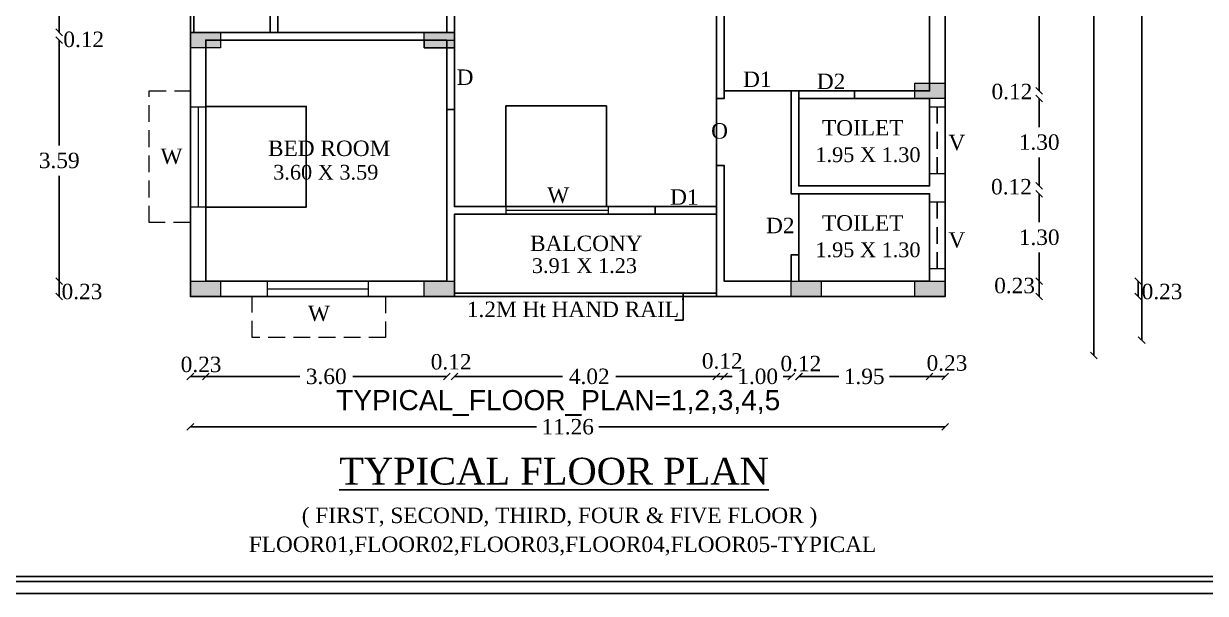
# Model space of a CAD drawing. Header units: metres. Extents: x -132 to 144, y -80 to -15.
# Drawn here: x -63.25 to -45.62, y -80.2 to -71.71 of the extents above; entities that cross this region are included whole.
import ezdxf

# ---------------------------------------------------------------- set-up
doc = ezdxf.new("R2010")
doc.units = ezdxf.units.M
doc.header["$MEASUREMENT"] = 0
doc.header["$PDMODE"] = 3
doc.linetypes.add('HIDDEN', pattern=[0.375, 0.25, -0.125])
doc.layers.get('0').update_dxf_attribs({"lineweight": 5})
doc.layers.get('DEFPOINTS').update_dxf_attribs({"lineweight": 5})
for name, color, linetype, lineweight in [('BLK_1_FLR_1_ACROOM_4_LIGHT_VENTILATION_2', 232, 'Continuous', 0), ('BLK_1_FLR_1_KITCHEN', 163, 'Continuous', 0), ('BLK_1_FLR_1_REGULAR_ROOM_3', 117, 'Continuous', 60)]:
    doc.layers.add(name, color=color, linetype=linetype, lineweight=lineweight)
for name, color, linetype in [('BLK_1_FLR_1_BLT_UP_AREA', 1, 'Continuous'), ('BLK_1_FLR_1_CARPET_AREA', 10, 'Continuous'), ('BLK_1_FLR_1_UNITFA_1', 234, 'Continuous'), ('BLK_1_FLR_1_WC_BATH', 223, 'Continuous'), ('BLK_1_PROJECTED_BALCONY', 5, 'Continuous')]:
    doc.layers.add(name, color=color, linetype=linetype)
doc.styles.add('Isa-', font='times.ttf')
doc.styles.get("Standard").update_dxf_attribs({"font": 'arial.ttf'})
doc.styles.add('STYLE2', font='times.ttf')
doc.dimstyles.new('Copy of ISO-25', dxfattribs={"dimscale": 0, "dimtxt": 0.23, "dimasz": 0.1, "dimexe": 1.25, "dimexo": 0.625, "dimgap": 0.11, "dimtad": 0, "dimtih": 1, "dimtoh": 1, "dimzin": 1, "dimdsep": 46, "dimtxsty": 'STYLE2', "dimblk": 'OBLIQUE', "dimcen": 0, "dimse1": 1, "dimse2": 1, "dimclrd": 1, "dimclrt": 3, "dimadec": 0, "dimazin": 2, "dimtfac": 1, "dimtix": 1, "dimtofl": 0, "dimtmove": 0, "dimatfit": 3, "dimfxl": 0, "dimtolj": 1, "dimarcsym": 0})

# ---------------------------------------------------------------- blocks, each defined once
blk = doc.blocks.new('_Oblique')
at = {"color": 0, "linetype": 'ByBlock', "lineweight": -2}
blk.add_line((-0.5, -0.5), (0.5, 0.5), dxfattribs=at)
blk = doc.blocks.new('*D41')
at = {"color": 1, "lineweight": -2}
for p, q in [((-48.102, -67.527), (-48.102, -69.892)), ((-48.102, -72.711), (-48.102, -70.346))]:
    blk.add_line(p, q, dxfattribs=at)
at = {"layer": 'DEFPOINTS', "color": 0}
for p in [(-50.176, -67.527), (-50.151, -72.711), (-48.102, -72.711)]:
    blk.add_point(p, dxfattribs=at)
at = {"color": 1, "lineweight": -2, "xscale": 0.1, "yscale": 0.1, "zscale": 0.1}
for p, rotation in [((-48.102, -67.527), 90), ((-48.102, -72.711), 270)]:
    blk.add_blockref('_Oblique', p, dxfattribs=dict(at, rotation=rotation))
at = {"color": 3, "insert": (-48.102, -70.119), "char_height": 0.23, "attachment_point": 5, "style": 'STYLE2'}
blk.add_mtext('\\A1;5.18', dxfattribs=at)
blk = doc.blocks.new('*D42')
at = {"color": 1, "lineweight": -2}
for p, q in [((-48.102, -72.711), (-48.102, -72.611)), ((-48.102, -72.826), (-48.102, -72.926))]:
    blk.add_line(p, q, dxfattribs=at)
at = {"layer": 'DEFPOINTS', "color": 0}
for p in [(-49.957, -72.711), (-49.957, -72.826), (-48.102, -72.826)]:
    blk.add_point(p, dxfattribs=at)
at = {"color": 1, "lineweight": -2, "xscale": 0.1, "yscale": 0.1, "zscale": 0.1}
for p, rotation in [((-48.102, -72.711), 270), ((-48.102, -72.826), 90)]:
    blk.add_blockref('_Oblique', p, dxfattribs=dict(at, rotation=rotation))
at = {"color": 3, "insert": (-48.509, -72.723), "char_height": 0.23, "attachment_point": 5, "style": 'STYLE2'}
blk.add_mtext('\\A1;0.12', dxfattribs=at)
blk = doc.blocks.new('*D43')
at = {"color": 1, "lineweight": -2}
for p, q in [((-48.102, -72.826), (-48.102, -73.25)), ((-48.102, -74.129), (-48.102, -73.705))]:
    blk.add_line(p, q, dxfattribs=at)
at = {"layer": 'DEFPOINTS', "color": 0}
for p in [(-50.002, -72.826), (-50.002, -74.129), (-48.102, -74.129)]:
    blk.add_point(p, dxfattribs=at)
at = {"color": 1, "lineweight": -2, "xscale": 0.1, "yscale": 0.1, "zscale": 0.1}
for p, rotation in [((-48.102, -72.826), 90), ((-48.102, -74.129), 270)]:
    blk.add_blockref('_Oblique', p, dxfattribs=dict(at, rotation=rotation))
at = {"color": 3, "insert": (-48.102, -73.477), "char_height": 0.23, "attachment_point": 5, "style": 'STYLE2'}
blk.add_mtext('\\A1;1.30', dxfattribs=at)
blk = doc.blocks.new('*D44')
at = {"color": 1, "lineweight": -2}
for p, q in [((-48.102, -74.129), (-48.102, -74.029)), ((-48.102, -74.244), (-48.102, -74.344))]:
    blk.add_line(p, q, dxfattribs=at)
at = {"layer": 'DEFPOINTS', "color": 0}
for p in [(-49.737, -74.129), (-49.737, -74.244), (-48.102, -74.244)]:
    blk.add_point(p, dxfattribs=at)
at = {"color": 1, "lineweight": -2, "xscale": 0.1, "yscale": 0.1, "zscale": 0.1}
for p, rotation in [((-48.102, -74.129), 270), ((-48.102, -74.244), 90)]:
    blk.add_blockref('_Oblique', p, dxfattribs=dict(at, rotation=rotation))
at = {"color": 3, "insert": (-48.516, -74.142), "char_height": 0.23, "attachment_point": 5, "style": 'STYLE2'}
blk.add_mtext('\\A1;0.12', dxfattribs=at)
blk = doc.blocks.new('*D45')
at = {"color": 1, "lineweight": -2}
for p, q in [((-48.102, -74.244), (-48.102, -74.668)), ((-48.102, -75.547), (-48.102, -75.123))]:
    blk.add_line(p, q, dxfattribs=at)
at = {"layer": 'DEFPOINTS', "color": 0}
for p in [(-49.947, -74.244), (-50.017, -75.547), (-48.102, -75.547)]:
    blk.add_point(p, dxfattribs=at)
at = {"color": 1, "lineweight": -2, "xscale": 0.1, "yscale": 0.1, "zscale": 0.1}
for p, rotation in [((-48.102, -74.244), 90), ((-48.102, -75.547), 270)]:
    blk.add_blockref('_Oblique', p, dxfattribs=dict(at, rotation=rotation))
at = {"color": 3, "insert": (-48.102, -74.896), "char_height": 0.23, "attachment_point": 5, "style": 'STYLE2'}
blk.add_mtext('\\A1;1.30', dxfattribs=at)
blk = doc.blocks.new('*D46')
at = {"color": 1, "lineweight": -2}
blk.add_line((-48.102, -75.547), (-48.102, -75.777), dxfattribs=at)
at = {"layer": 'DEFPOINTS', "color": 0}
for p in [(-50.049, -75.547), (-50.049, -75.777), (-48.102, -75.777)]:
    blk.add_point(p, dxfattribs=at)
at = {"color": 1, "lineweight": -2, "xscale": 0.1, "yscale": 0.1, "zscale": 0.1}
for p, rotation in [((-48.102, -75.547), 90), ((-48.102, -75.777), 270)]:
    blk.add_blockref('_Oblique', p, dxfattribs=dict(at, rotation=rotation))
at = {"color": 3, "insert": (-48.469, -75.616), "char_height": 0.23, "attachment_point": 5, "style": 'STYLE2'}
blk.add_mtext('\\A1;0.23', dxfattribs=at)
blk = doc.blocks.new('*D47')
at = {"color": 1, "lineweight": -2}
blk.add_line((-49.737, -76.97), (-49.507, -76.97), dxfattribs=at)
at = {"layer": 'DEFPOINTS', "color": 0}
for p in [(-49.737, -75.499), (-49.507, -75.48), (-49.507, -76.97)]:
    blk.add_point(p, dxfattribs=at)
at = {"color": 1, "lineweight": -2, "xscale": 0.1, "yscale": 0.1, "zscale": 0.1, "rotation": 180}
blk.add_blockref('_Oblique', (-49.737, -76.97), dxfattribs=at)
at = {"color": 1, "lineweight": -2, "xscale": 0.1, "yscale": 0.1, "zscale": 0.1}
blk.add_blockref('_Oblique', (-49.507, -76.97), dxfattribs=at)
at = {"color": 3, "insert": (-49.478, -76.771), "char_height": 0.23, "attachment_point": 5, "style": 'STYLE2'}
blk.add_mtext('\\A1;0.23', dxfattribs=at)
blk = doc.blocks.new('*D48')
at = {"color": 1, "lineweight": -2}
for p, q in [((-51.688, -76.97), (-51.089, -76.97)), ((-49.737, -76.97), (-50.337, -76.97))]:
    blk.add_line(p, q, dxfattribs=at)
at = {"layer": 'DEFPOINTS', "color": 0}
for p in [(-49.737, -75.455), (-51.688, -75.47), (-51.688, -76.97)]:
    blk.add_point(p, dxfattribs=at)
at = {"color": 1, "lineweight": -2, "xscale": 0.1, "yscale": 0.1, "zscale": 0.1, "rotation": 180}
blk.add_blockref('_Oblique', (-51.688, -76.97), dxfattribs=at)
at = {"color": 1, "lineweight": -2, "xscale": 0.1, "yscale": 0.1, "zscale": 0.1}
blk.add_blockref('_Oblique', (-49.737, -76.97), dxfattribs=at)
at = {"color": 3, "insert": (-50.713, -76.97), "char_height": 0.23, "attachment_point": 5, "style": 'STYLE2'}
blk.add_mtext('\\A1;1.95', dxfattribs=at)
blk = doc.blocks.new('*D49')
at = {"color": 1, "lineweight": -2}
for p, q in [((-51.8, -76.97), (-51.9, -76.97)), ((-51.685, -76.97), (-51.585, -76.97))]:
    blk.add_line(p, q, dxfattribs=at)
at = {"layer": 'DEFPOINTS', "color": 0}
for p in [(-51.8, -75.554), (-51.685, -75.554), (-51.8, -76.97)]:
    blk.add_point(p, dxfattribs=at)
at = {"color": 1, "lineweight": -2, "xscale": 0.1, "yscale": 0.1, "zscale": 0.1}
blk.add_blockref('_Oblique', (-51.8, -76.97), dxfattribs=at)
at = {"color": 1, "lineweight": -2, "xscale": 0.1, "yscale": 0.1, "zscale": 0.1, "rotation": 180}
blk.add_blockref('_Oblique', (-51.685, -76.97), dxfattribs=at)
at = {"color": 3, "insert": (-51.658, -76.779), "char_height": 0.23, "attachment_point": 5, "style": 'STYLE2'}
blk.add_mtext('\\A1;0.12', dxfattribs=at)
blk = doc.blocks.new('*D50')
at = {"color": 1, "lineweight": -2}
for p, q in [((-52.804, -76.97), (-52.683, -76.97)), ((-51.8, -76.97), (-51.92, -76.97))]:
    blk.add_line(p, q, dxfattribs=at)
at = {"layer": 'DEFPOINTS', "color": 0}
for p in [(-52.804, -75.547), (-51.8, -75.627), (-52.804, -76.97)]:
    blk.add_point(p, dxfattribs=at)
at = {"color": 1, "lineweight": -2, "xscale": 0.1, "yscale": 0.1, "zscale": 0.1, "rotation": 180}
blk.add_blockref('_Oblique', (-52.804, -76.97), dxfattribs=at)
at = {"color": 1, "lineweight": -2, "xscale": 0.1, "yscale": 0.1, "zscale": 0.1}
blk.add_blockref('_Oblique', (-51.8, -76.97), dxfattribs=at)
at = {"color": 3, "insert": (-52.302, -76.97), "char_height": 0.23, "attachment_point": 5, "style": 'STYLE2'}
blk.add_mtext('\\A1;1.00', dxfattribs=at)
blk = doc.blocks.new('*D51')
at = {"color": 1, "lineweight": -2}
for p, q in [((-52.919, -76.97), (-53.019, -76.97)), ((-52.804, -76.97), (-52.704, -76.97))]:
    blk.add_line(p, q, dxfattribs=at)
at = {"layer": 'DEFPOINTS', "color": 0}
for p in [(-52.919, -75.627), (-52.804, -75.547), (-52.919, -76.97)]:
    blk.add_point(p, dxfattribs=at)
at = {"color": 1, "lineweight": -2, "xscale": 0.1, "yscale": 0.1, "zscale": 0.1}
blk.add_blockref('_Oblique', (-52.919, -76.97), dxfattribs=at)
at = {"color": 1, "lineweight": -2, "xscale": 0.1, "yscale": 0.1, "zscale": 0.1, "rotation": 180}
blk.add_blockref('_Oblique', (-52.804, -76.97), dxfattribs=at)
at = {"color": 3, "insert": (-52.831, -76.74), "char_height": 0.23, "attachment_point": 5, "style": 'STYLE2'}
blk.add_mtext('\\A1;0.12', dxfattribs=at)
blk = doc.blocks.new('*D52')
at = {"color": 1, "lineweight": -2}
for p, q in [((-56.826, -76.97), (-55.212, -76.97)), ((-52.804, -76.97), (-54.417, -76.97))]:
    blk.add_line(p, q, dxfattribs=at)
at = {"layer": 'DEFPOINTS', "color": 0}
for p in [(-52.804, -75.457), (-56.826, -75.475), (-52.804, -76.97)]:
    blk.add_point(p, dxfattribs=at)
at = {"color": 1, "lineweight": -2, "xscale": 0.1, "yscale": 0.1, "zscale": 0.1, "rotation": 180}
blk.add_blockref('_Oblique', (-56.826, -76.97), dxfattribs=at)
at = {"color": 1, "lineweight": -2, "xscale": 0.1, "yscale": 0.1, "zscale": 0.1}
blk.add_blockref('_Oblique', (-52.804, -76.97), dxfattribs=at)
at = {"color": 3, "insert": (-54.815, -76.97), "char_height": 0.23, "attachment_point": 5, "style": 'STYLE2'}
blk.add_mtext('\\A1;4.02', dxfattribs=at)
blk = doc.blocks.new('*D53')
at = {"color": 1, "lineweight": -2}
for p, q in [((-56.941, -76.97), (-57.041, -76.97)), ((-56.826, -76.97), (-56.726, -76.97))]:
    blk.add_line(p, q, dxfattribs=at)
at = {"layer": 'DEFPOINTS', "color": 0}
for p in [(-56.941, -75.42), (-56.826, -75.42), (-56.826, -76.97)]:
    blk.add_point(p, dxfattribs=at)
at = {"color": 1, "lineweight": -2, "xscale": 0.1, "yscale": 0.1, "zscale": 0.1}
blk.add_blockref('_Oblique', (-56.941, -76.97), dxfattribs=at)
at = {"color": 1, "lineweight": -2, "xscale": 0.1, "yscale": 0.1, "zscale": 0.1, "rotation": 180}
blk.add_blockref('_Oblique', (-56.826, -76.97), dxfattribs=at)
at = {"color": 3, "insert": (-56.876, -76.753), "char_height": 0.23, "attachment_point": 5, "style": 'STYLE2'}
blk.add_mtext('\\A1;0.12', dxfattribs=at)
blk = doc.blocks.new('*D54')
at = {"color": 1, "lineweight": -2}
for p, q in [((-60.537, -76.97), (-59.133, -76.97)), ((-56.941, -76.97), (-58.345, -76.97))]:
    blk.add_line(p, q, dxfattribs=at)
at = {"layer": 'DEFPOINTS', "color": 0}
for p in [(-60.537, -75.42), (-56.941, -75.42), (-60.537, -76.97)]:
    blk.add_point(p, dxfattribs=at)
at = {"color": 1, "lineweight": -2, "xscale": 0.1, "yscale": 0.1, "zscale": 0.1, "rotation": 180}
blk.add_blockref('_Oblique', (-60.537, -76.97), dxfattribs=at)
at = {"color": 1, "lineweight": -2, "xscale": 0.1, "yscale": 0.1, "zscale": 0.1}
blk.add_blockref('_Oblique', (-56.941, -76.97), dxfattribs=at)
at = {"color": 3, "insert": (-58.739, -76.97), "char_height": 0.23, "attachment_point": 5, "style": 'STYLE2'}
blk.add_mtext('\\A1;3.60', dxfattribs=at)
blk = doc.blocks.new('*D55')
at = {"color": 1, "lineweight": -2}
blk.add_line((-60.537, -76.97), (-60.767, -76.97), dxfattribs=at)
at = {"layer": 'DEFPOINTS', "color": 0}
for p in [(-60.767, -75.42), (-60.537, -75.42), (-60.767, -76.97)]:
    blk.add_point(p, dxfattribs=at)
at = {"color": 1, "lineweight": -2, "xscale": 0.1, "yscale": 0.1, "zscale": 0.1, "rotation": 180}
blk.add_blockref('_Oblique', (-60.767, -76.97), dxfattribs=at)
at = {"color": 1, "lineweight": -2, "xscale": 0.1, "yscale": 0.1, "zscale": 0.1}
blk.add_blockref('_Oblique', (-60.537, -76.97), dxfattribs=at)
at = {"color": 3, "insert": (-60.607, -76.792), "char_height": 0.23, "attachment_point": 5, "style": 'STYLE2'}
blk.add_mtext('\\A1;0.23', dxfattribs=at)
blk = doc.blocks.new('*D56')
at = {"color": 1, "lineweight": -2}
blk.add_line((-62.723, -75.547), (-62.723, -75.777), dxfattribs=at)
at = {"layer": 'DEFPOINTS', "color": 0}
for p in [(-60.073, -75.547), (-62.723, -75.777), (-60.073, -75.777)]:
    blk.add_point(p, dxfattribs=at)
at = {"color": 1, "lineweight": -2, "xscale": 0.1, "yscale": 0.1, "zscale": 0.1}
for p, rotation in [((-62.723, -75.547), 90), ((-62.723, -75.777), 270)]:
    blk.add_blockref('_Oblique', p, dxfattribs=dict(at, rotation=rotation))
at = {"color": 3, "insert": (-62.384, -75.705), "char_height": 0.23, "attachment_point": 5, "style": 'STYLE2'}
blk.add_mtext('\\A1;0.23', dxfattribs=at)
blk = doc.blocks.new('*D57')
at = {"color": 1, "lineweight": -2}
for p, q in [((-62.723, -71.953), (-62.723, -73.523)), ((-62.723, -75.547), (-62.723, -73.978))]:
    blk.add_line(p, q, dxfattribs=at)
at = {"layer": 'DEFPOINTS', "color": 0}
for p in [(-62.723, -71.953), (-60.073, -71.953), (-60.144, -75.547)]:
    blk.add_point(p, dxfattribs=at)
at = {"color": 1, "lineweight": -2, "xscale": 0.1, "yscale": 0.1, "zscale": 0.1}
for p, rotation in [((-62.723, -71.953), 90), ((-62.723, -75.547), 270)]:
    blk.add_blockref('_Oblique', p, dxfattribs=dict(at, rotation=rotation))
at = {"color": 3, "insert": (-62.723, -73.75), "char_height": 0.23, "attachment_point": 5, "style": 'STYLE2'}
blk.add_mtext('\\A1;3.59', dxfattribs=at)
blk = doc.blocks.new('*D58')
at = {"color": 1, "lineweight": -2}
for p, q in [((-62.723, -71.838), (-62.723, -71.738)), ((-62.723, -71.953), (-62.723, -72.053))]:
    blk.add_line(p, q, dxfattribs=at)
at = {"layer": 'DEFPOINTS', "color": 0}
for p in [(-62.723, -71.838), (-60.073, -71.838), (-60.073, -71.953)]:
    blk.add_point(p, dxfattribs=at)
at = {"color": 1, "lineweight": -2, "xscale": 0.1, "yscale": 0.1, "zscale": 0.1}
for p, rotation in [((-62.723, -71.838), 270), ((-62.723, -71.953), 90)]:
    blk.add_blockref('_Oblique', p, dxfattribs=dict(at, rotation=rotation))
at = {"color": 3, "insert": (-62.358, -71.945), "char_height": 0.23, "attachment_point": 5, "style": 'STYLE2'}
blk.add_mtext('\\A1;0.12', dxfattribs=at)
blk = doc.blocks.new('*D59')
at = {"color": 1, "lineweight": -2}
for p, q in [((-62.723, -68.141), (-62.723, -69.762)), ((-62.723, -71.838), (-62.723, -70.217))]:
    blk.add_line(p, q, dxfattribs=at)
at = {"layer": 'DEFPOINTS', "color": 0}
for p in [(-62.723, -68.141), (-59.956, -68.141), (-60.073, -71.838)]:
    blk.add_point(p, dxfattribs=at)
at = {"color": 1, "lineweight": -2, "xscale": 0.1, "yscale": 0.1, "zscale": 0.1}
for p, rotation in [((-62.723, -68.141), 90), ((-62.723, -71.838), 270)]:
    blk.add_blockref('_Oblique', p, dxfattribs=dict(at, rotation=rotation))
at = {"color": 3, "insert": (-62.723, -69.99), "char_height": 0.23, "attachment_point": 5, "style": 'STYLE2'}
blk.add_mtext('\\A1;3.70', dxfattribs=at)
blk = doc.blocks.new('*D68')
at = {"color": 1, "lineweight": -2}
for p, q in [((-60.767, -77.721), (-55.602, -77.721)), ((-49.507, -77.721), (-54.671, -77.721))]:
    blk.add_line(p, q, dxfattribs=at)
at = {"layer": 'DEFPOINTS', "color": 0}
for p in [(-60.767, -75.728), (-49.507, -75.777), (-49.507, -77.721)]:
    blk.add_point(p, dxfattribs=at)
at = {"color": 1, "lineweight": -2, "xscale": 0.1, "yscale": 0.1, "zscale": 0.1, "rotation": 180}
blk.add_blockref('_Oblique', (-60.767, -77.721), dxfattribs=at)
at = {"color": 1, "lineweight": -2, "xscale": 0.1, "yscale": 0.1, "zscale": 0.1}
blk.add_blockref('_Oblique', (-49.507, -77.721), dxfattribs=at)
at = {"color": 3, "insert": (-55.137, -77.721), "char_height": 0.23, "attachment_point": 5, "style": 'STYLE2'}
blk.add_mtext('\\A1;11.26', dxfattribs=at)
blk = doc.blocks.new('*D74')
at = {"color": 1, "lineweight": -2}
blk.add_line((-46.626, -75.547), (-46.626, -75.777), dxfattribs=at)
at = {"layer": 'DEFPOINTS', "color": 0}
for p in [(-44.644, -75.547), (-46.626, -75.777), (-44.644, -75.777)]:
    blk.add_point(p, dxfattribs=at)
at = {"color": 1, "lineweight": -2, "xscale": 0.1, "yscale": 0.1, "zscale": 0.1}
for p, rotation in [((-46.626, -75.547), 90), ((-46.626, -75.777), 270)]:
    blk.add_blockref('_Oblique', p, dxfattribs=dict(at, rotation=rotation))
at = {"color": 3, "insert": (-46.269, -75.705), "char_height": 0.23, "attachment_point": 5, "style": 'STYLE2'}
blk.add_mtext('\\A1;0.23', dxfattribs=at)
blk = doc.blocks.new('*D127')
at = {"color": 1, "linetype": 'Continuous', "lineweight": -2}
for p, q in [((-46.573, -60.109), (-46.573, -67.804)), ((-46.573, -76.429), (-46.573, -68.734))]:
    blk.add_line(p, q, dxfattribs=at)
at = {"layer": 'DEFPOINTS', "color": 0}
for p in [(-46.573, -60.109), (-45.055, -60.109), (-45.055, -76.429)]:
    blk.add_point(p, dxfattribs=at)
at = {"color": 1, "lineweight": -2, "xscale": 0.1, "yscale": 0.1, "zscale": 0.1}
for p, rotation in [((-46.573, -60.109), 90), ((-46.573, -76.429), 270)]:
    blk.add_blockref('_Oblique', p, dxfattribs=dict(at, rotation=rotation))
at = {"color": 3, "insert": (-46.573, -68.269), "char_height": 0.23, "attachment_point": 5, "rotation": 90, "style": 'STYLE2'}
blk.add_mtext('\\A1;16.32', dxfattribs=at)
blk = doc.blocks.new('*D80')
at = {"color": 1, "linetype": 'Continuous', "lineweight": -2}
for p, q in [((-47.285, -59.879), (-47.285, -67.807)), ((-47.285, -76.659), (-47.285, -68.731))]:
    blk.add_line(p, q, dxfattribs=at)
at = {"layer": 'DEFPOINTS', "color": 0}
for p in [(-49.454, -59.879), (-49.454, -76.659), (-47.285, -76.659)]:
    blk.add_point(p, dxfattribs=at)
at = {"color": 1, "lineweight": -2, "xscale": 0.1, "yscale": 0.1, "zscale": 0.1}
for p, rotation in [((-47.285, -59.879), 90), ((-47.285, -76.659), 270)]:
    blk.add_blockref('_Oblique', p, dxfattribs=dict(at, rotation=rotation))
at = {"color": 3, "insert": (-47.285, -68.269), "char_height": 0.23, "attachment_point": 5, "rotation": 90, "style": 'STYLE2'}
blk.add_mtext('\\A1;16.78', dxfattribs=at)

msp = doc.modelspace()

# ---------------------------------------------------------------- hatches: boundary and pattern name
for points in [[(-60.76679, -71.83846), (-60.76679, -72.06846), (-60.31679, -72.06846), (-60.31679, -71.83846)], [(-57.27597, -71.83846), (-57.27597, -72.06846), (-56.82597, -72.06846), (-56.82597, -71.83846)], [(-49.95679, -72.59561), (-49.95679, -72.82561), (-49.50679, -72.82561), (-49.50679, -72.59561)], [(-60.76679, -75.54727), (-60.76679, -75.77727), (-60.31679, -75.77727), (-60.31679, -75.54727)], [(-57.27619, -75.54727), (-57.27619, -75.77727), (-56.82619, -75.77727), (-56.82619, -75.54727)], [(-51.80345, -75.54727), (-51.80345, -75.77727), (-51.35345, -75.77727), (-51.35345, -75.54727)], [(-49.95679, -75.54727), (-49.95679, -75.77727), (-49.50679, -75.77727), (-49.50679, -75.54727)]]:
    msp.add_hatch(color=4).paths.add_polyline_path(points)

# ---------------------------------------------------------------- linework, layer by layer
at = {"color": 2}
for p, q in [((-60.76679, -75.77727), (-60.76679, -58.99727)), ((-49.50679, -58.99727), (-49.50679, -75.77727)), ((-60.65179, -72.94703), (-60.65179, -74.4437)), ((-54.52881, -74.49311), (-56.05941, -74.49311)), ((-49.50679, -75.77727), (-60.76679, -75.77727)), ((-59.61702, -75.66227), (-58.11369, -75.66227))]:
    msp.add_line(p, q, dxfattribs=at)
for p, q in [((-49.50679, -58.99727), (-49.50679, -75.77727)), ((-60.76679, -75.77727), (-60.76679, -62.40846)), ((-52.9187, -67.52727), (-52.9187, -72.82561)), ((-52.8037, -67.52727), (-52.8037, -72.82561)), ((-49.73679, -67.52727), (-49.73679, -72.71061)), ((-60.71567, -71.83846), (-60.71567, -68.14061)), ((-60.76679, -71.83846), (-59.46345, -71.83846)), ((-59.57845, -71.83852), (-59.57845, -71.83846)), ((-59.46345, -71.83846), (-56.82618, -71.83846)), ((-56.82618, -71.83846), (-56.82597, -71.83846)), ((-56.82597, -71.83846), (-56.82597, -71.95346)), ((-56.82597, -71.89596), (-56.82597, -71.83846)), ((-49.73679, -71.76179), (-49.73679, -72.71061)), ((-60.53679, -75.54727), (-60.53679, -71.95346)), ((-60.53679, -71.95346), (-56.82597, -71.95346)), ((-51.80345, -72.71061), (-51.80345, -74.24394)), ((-51.80345, -72.71061), (-51.68845, -72.71061)), ((-51.68845, -72.71061), (-51.68845, -74.12894)), ((-50.85512, -72.71061), (-49.73679, -72.71061)), ((-50.85512, -72.82561), (-50.85512, -72.71061)), ((-56.94119, -72.98687), (-56.94119, -75.54727)), ((-56.94119, -72.98687), (-56.82619, -72.98687)), ((-56.82619, -72.98679), (-56.82619, -74.43561)), ((-52.9187, -72.82561), (-52.8037, -72.82561)), ((-50.85512, -72.82561), (-49.73679, -72.82561)), ((-49.73679, -72.82561), (-49.73679, -74.12894)), ((-56.82619, -73.44297), (-56.82619, -73.40005)), ((-52.9187, -73.8216), (-52.9187, -75.77727)), ((-52.8037, -73.8216), (-52.9187, -73.8216)), ((-52.8037, -73.8216), (-52.8037, -75.54727)), ((-52.8037, -73.8216), (-52.8037, -73.87261)), ((-51.68845, -74.12894), (-49.73679, -74.12894)), ((-51.80345, -74.24394), (-49.73679, -74.24394)), ((-51.80345, -74.24394), (-49.73679, -74.24394)), ((-49.73679, -74.24394), (-49.73679, -75.54727)), ((-56.82619, -74.43561), (-53.83203, -74.43561)), ((-56.82619, -74.55061), (-56.82619, -75.77727)), ((-56.82619, -74.55061), (-53.83203, -74.55061)), ((-53.83203, -74.43561), (-53.83203, -74.55061)), ((-51.80345, -75.15721), (-51.80345, -75.54727)), ((-51.80345, -75.15721), (-51.80345, -75.54727)), ((-51.80345, -75.15721), (-51.80345, -75.54727)), ((-51.68845, -75.15721), (-51.80345, -75.15721)), ((-51.68845, -75.15721), (-51.68845, -75.54727)), ((-60.53679, -75.54727), (-56.94119, -75.54727)), ((-57.39392, -75.54727), (-56.94119, -75.54727)), ((-52.8037, -75.54727), (-51.80345, -75.54727)), ((-51.68845, -75.54727), (-49.73679, -75.54727)), ((-51.68845, -75.54727), (-50.50345, -75.54727)), ((-60.76679, -75.77727), (-49.50679, -75.77727)), ((-56.82619, -75.72616), (-52.9187, -75.72616))]:
    msp.add_line(p, q)
at = {"color": 4, "linetype": 'HIDDEN', "lineweight": -3}
for p, q in [((-49.62179, -73.94794), (-49.62179, -72.94794)), ((-49.62179, -75.36627), (-49.62179, -74.36627))]:
    msp.add_line(p, q, dxfattribs=at)
at = {"lineweight": -3}
for points in [[(-81.38915, -17.95301), (3.14417, -17.95301), (3.14417, -80.20358), (-81.38915, -80.20358)], [(-81.21092, -18.13123), (2.96595, -18.13123), (2.96595, -80.02535), (-81.21092, -80.02535)], [(-81.13915, -18.20301), (2.89417, -18.20301), (2.89417, -79.95358), (-81.13915, -79.95358)]]:
    msp.add_lwpolyline(points, close=True, dxfattribs=at)
at = {"color": 64, "lineweight": -3}
msp.add_lwpolyline([(-81.21092, -18.13123), (2.96595, -18.13123), (2.96595, -80.02535), (-81.21092, -80.02535)], close=True, dxfattribs=at)
at = {"color": 4}
for points in [[(-60.31679, -71.83846), (-60.31679, -72.06846), (-60.76679, -72.06846), (-60.76679, -71.83846)], [(-56.82597, -71.83846), (-56.82597, -72.06846), (-57.27597, -72.06846), (-57.27597, -71.83846)], [(-49.50679, -72.59561), (-49.50679, -72.82561), (-49.95679, -72.82561), (-49.95679, -72.59561)], [(-49.50679, -72.94794), (-49.50679, -73.94794), (-49.73679, -73.94794), (-49.73679, -72.94794)], [(-49.50679, -74.36627), (-49.50679, -75.36627), (-49.73679, -75.36627), (-49.73679, -74.36627)], [(-60.31679, -75.54727), (-60.31679, -75.77727), (-60.76679, -75.77727), (-60.76679, -75.54727)], [(-56.82619, -75.54727), (-56.82619, -75.77727), (-57.27619, -75.77727), (-57.27619, -75.54727)], [(-51.35345, -75.54727), (-51.35345, -75.77727), (-51.80345, -75.77727), (-51.80345, -75.54727)], [(-49.50679, -75.54727), (-49.50679, -75.77727), (-49.95679, -75.77727), (-49.95679, -75.54727)]]:
    msp.add_lwpolyline(points, close=True, dxfattribs=at)
at = {"color": 4, "linetype": 'HIDDEN'}
for points in [[(-60.76679, -74.6737), (-61.38012, -74.6737), (-61.38012, -72.71037), (-60.76679, -72.71037)], [(-57.85369, -75.77727), (-57.85369, -76.39061), (-59.84702, -76.39061), (-59.84702, -75.77727)]]:
    msp.add_lwpolyline(points, dxfattribs=at)
at = {"color": 2}
for points in [[(-60.76679, -74.4437), (-60.76679, -72.94703), (-60.53679, -72.94703), (-60.53679, -74.4437), (-60.76679, -74.4437)], [(-56.05941, -74.55061), (-54.52881, -74.55061), (-54.52881, -74.43561), (-56.05941, -74.43561), (-56.05941, -74.55061)], [(-58.11369, -75.77727), (-59.61702, -75.77727), (-59.61702, -75.54727), (-58.11369, -75.54727), (-58.11369, -75.77727)]]:
    msp.add_lwpolyline(points, dxfattribs=at)
at = {"layer": 'BLK_1_FLR_1_ACROOM_4_LIGHT_VENTILATION_2', "lineweight": -3}
for points in [[(-60.53679, -74.4437), (-59.03679, -74.4437), (-59.03679, -72.9437), (-60.53679, -72.9437)], [(-56.05941, -74.43561), (-54.55941, -74.43561), (-54.55941, -72.93561), (-56.05941, -72.93561)]]:
    msp.add_lwpolyline(points, close=True, dxfattribs=at)
at = {"layer": 'BLK_1_FLR_1_BLT_UP_AREA', "color": 3, "lineweight": -3}
msp.add_lwpolyline([(-60.76679, -58.99727), (-49.50679, -58.99727), (-49.50679, -75.77727), (-60.76679, -75.77727)], close=True, dxfattribs=at)
at = {"layer": 'BLK_1_FLR_1_CARPET_AREA', "color": 1}
for points in [[(-60.71567, -68.14061), (-60.71567, -71.83846), (-56.82618, -71.83846), (-56.82597, -72.06846), (-57.27597, -72.06846), (-57.27597, -71.95346), (-60.53679, -71.95346), (-60.53679, -75.54727), (-56.94119, -75.54727), (-56.94119, -72.98687), (-56.82619, -72.98687), (-56.82619, -74.43561), (-53.83203, -74.43561), (-53.83203, -74.55061), (-56.82619, -74.55061), (-56.82619, -75.72616), (-52.9187, -75.72616), (-52.9187, -73.8216), (-52.8037, -73.8216), (-52.8037, -75.54727), (-51.80345, -75.54727), (-51.80345, -75.15721), (-51.68845, -75.15721), (-51.68845, -75.54727), (-49.73679, -75.54727), (-49.73679, -74.24394), (-51.80345, -74.24394), (-51.80345, -72.71061), (-51.68845, -72.71061), (-51.68845, -74.12894), (-49.73679, -74.12894), (-49.73679, -72.82561), (-50.85512, -72.82561), (-50.85512, -72.71061), (-49.73679, -72.71061), (-49.73679, -67.52727)], [(-52.8037, -67.52727), (-52.8037, -72.82561), (-52.9187, -72.82561), (-52.9187, -68.14061)]]:
    msp.add_lwpolyline(points, dxfattribs=at)
at = {"layer": 'BLK_1_FLR_1_KITCHEN', "lineweight": -3, "ltscale": 2}
msp.add_lwpolyline([(-56.94097, -71.83846), (-59.46345, -71.83846), (-59.46345, -68.14061), (-56.94097, -68.14061)], close=True, dxfattribs=at)
at = {"layer": 'BLK_1_FLR_1_REGULAR_ROOM_3', "color": 1, "lineweight": 25}
for points in [[(-52.80355, -67.52727), (-49.73679, -67.52727), (-49.73679, -72.71061), (-52.80355, -72.71061)], [(-56.82619, -74.43561), (-52.9187, -74.43561), (-52.9187, -68.14061), (-56.82619, -68.14061)], [(-60.53679, -71.95346), (-56.94119, -71.95346), (-56.94119, -75.54727), (-60.53679, -75.54727)]]:
    msp.add_lwpolyline(points, close=True, dxfattribs=at)
at = {"layer": 'BLK_1_FLR_1_UNITFA_1', "lineweight": -3}
msp.add_lwpolyline([(-49.50679, -67.41227), (-49.50679, -75.77727), (-60.76679, -75.77727), (-60.76679, -68.02561), (-52.9187, -68.02561), (-52.9187, -68.02561), (-52.9187, -67.52727), (-52.9187, -67.41227)], close=True, dxfattribs=at)
at = {"layer": 'BLK_1_FLR_1_WC_BATH', "color": 3}
for points in [[(-51.68845, -74.12894), (-49.73679, -74.12894), (-49.73679, -72.82561), (-51.68845, -72.82561)], [(-51.68845, -75.54727), (-49.73679, -75.54727), (-49.73679, -74.24394), (-51.68845, -74.24394)]]:
    msp.add_lwpolyline(points, close=True, dxfattribs=at)
at = {"layer": 'BLK_1_PROJECTED_BALCONY', "color": 5}
for points in [[(-59.57845, -68.14061), (-60.76679, -68.14061), (-60.76679, -71.83846), (-59.57845, -71.83846)], [(-56.82619, -74.55061), (-52.9187, -74.55061), (-52.9187, -75.77727), (-56.82619, -75.77727)]]:
    msp.add_lwpolyline(points, close=True, dxfattribs=at)

# ---------------------------------------------------------------- texts
at = {"color": 6, "ltscale": 2, "style": 'Isa-'}
for s, p in [('D', (-56.79349, -72.62168)), ('D1', (-52.51977, -72.65237)), ('D2', (-51.4193, -72.68461)), ('O', (-52.99631, -73.42256)), ('D1', (-53.60847, -74.40876)), ('D2', (-52.17725, -74.83347))]:
    msp.add_text(s, height=0.23, dxfattribs=at).set_placement(p)
at = {"color": 181, "ltscale": 2, "style": 'Isa-'}
for s, p in [('TOILET', (-51.3422, -73.37632)), ('BED ROOM ', (-59.60787, -73.68239)), ('TOILET', (-51.3422, -74.79465)), ('BALCONY', (-55.69854, -75.09943))]:
    msp.add_text(s, height=0.23, dxfattribs=at).set_placement(p)
at = {"ltscale": 2, "style": 'Isa-'}
for s, height, p in [('V', 0.23, (-49.45615, -73.59547)), ('W', 0.23, (-61.21242, -73.80098)), ('1.95 X 1.30', 0.22, (-51.44119, -73.77247)), ('3.60 X 3.59', 0.22, (-59.53089, -74.03409)), ('W', 0.23, (-55.44177, -74.38023)), ('V', 0.23, (-49.45615, -75.04944)), ('1.95 X 1.30', 0.22, (-51.44119, -75.1908)), ('3.91 X 1.23', 0.22, (-55.67136, -75.42666)), ('W', 0.23, (-59.01244, -76.14414))]:
    msp.add_text(s, height=height, dxfattribs=at).set_placement(p)
at = {"color": 51, "lineweight": -3, "style": 'Isa-'}
msp.add_text('1.2M Ht HAND RAIL ', height=0.23, dxfattribs=at).set_placement((-56.64091, -76.08368))
at = {"color": 2, "lineweight": -3, "style": 'Isa-'}
msp.add_text('%%UTYPICAL FLOOR PLAN', height=0.4, dxfattribs=at).set_placement((-58.54734, -78.58133))
at = {"color": 4, "lineweight": -3, "style": 'Isa-'}
msp.add_text('( FIRST, SECOND, THIRD, FOUR & FIVE FLOOR )', height=0.23, dxfattribs=at).set_placement((-59.10455, -79.15522))
at = {"color": 7, "lineweight": -3, "style": 'Isa-'}
msp.add_text('FLOOR01,FLOOR02,FLOOR03,FLOOR04,FLOOR05-TYPICAL', height=0.23, dxfattribs=at).set_placement((-59.89453, -79.58707))
at = {"layer": 'BLK_1_FLR_1_BLT_UP_AREA', "color": 3, "lineweight": -3, "insert": (-58.59168, -77.17232), "char_height": 0.3, "width": 7.0398258, "attachment_point": 1}
msp.add_mtext('TYPICAL_FLOOR_PLAN=1,2,3,4,5', dxfattribs=at)

# ---------------------------------------------------------------- dimensions: what is measured, and where the dimension line sits
at = {"color": 3}
for base, p1, p2, picture, middle in [((-47.28515, -76.6589), (-49.45385, -59.8789), (-49.45385, -76.6589), '*D80', (-47.28515, -68.2689)), ((-46.57336, -60.1089), (-45.05495, -76.4289), (-45.05495, -60.1089), '*D127', (-46.57336, -68.2689))]:
    dim = msp.add_linear_dim(base=base, p1=p1, p2=p2, angle=90, dimstyle='Copy of ISO-25', override={"dimscale": 1, "dimfxl": 4, "dimfxlon": 1}, dxfattribs=at)
    dim.commit()
    dim.dimension.update_dxf_attribs({"geometry": picture, "text_midpoint": middle, "text_rotation": 90})
at = {"color": 4}
for base, p1, p2, picture, middle in [((-48.10237, -72.71061), (-50.17575, -67.52727), (-50.15126, -72.71061), '*D41', (-48.10237, -70.11894)), ((-62.72314, -68.14061), (-60.07257, -71.83846), (-59.9564, -68.14061), '*D59', (-62.72314, -69.98953)), ((-62.72314, -71.95346), (-60.14428, -75.54727), (-60.07257, -71.95346), '*D57', (-62.72314, -73.75037)), ((-48.10237, -74.12894), (-50.00174, -72.82561), (-50.00174, -74.12894), '*D43', (-48.10237, -73.47727)), ((-48.10237, -75.54727), (-49.94706, -74.24394), (-50.01654, -75.54727), '*D45', (-48.10237, -74.89561))]:
    dim = msp.add_linear_dim(base=base, p1=p1, p2=p2, angle=90, dimstyle='Copy of ISO-25', override={"dimscale": 1}, dxfattribs=at)
    dim.commit()
    dim.dimension.update_dxf_attribs({"geometry": picture, "text_midpoint": middle})
for base, p1, p2, picture, middle in [((-62.7231411182, -71.8384594905), (-60.0725734834, -71.9534594905), (-60.0725734834, -71.8384594905), '*D58', (-62.3579163667, -71.9445914209)), ((-48.1023663597, -72.8256079087), (-49.9565968516, -72.7106079087), (-49.9565968516, -72.8256079087), '*D42', (-48.5094964857, -72.7228196089)), ((-48.1023663597, -74.243941242), (-49.7367856776, -74.128941242), (-49.7367856776, -74.243941242), '*D44', (-48.5164248842, -74.1415060724)), ((-62.72314, -75.77727), (-60.07257, -75.54727), (-60.07257, -75.77727), '*D56', (-62.38387, -75.70457)), ((-48.10237, -75.77727), (-50.0487, -75.54727), (-50.0487, -75.77727), '*D46', (-48.46902, -75.61618)), ((-46.62629, -75.77727), (-44.64366, -75.54727), (-44.64366, -75.77727), '*D74', (-46.2695, -75.70457))]:
    dim = msp.add_linear_dim(base=base, p1=p1, p2=p2, angle=90, dimstyle='Copy of ISO-25', override={"dimscale": 1, "dimtmove": 2}, dxfattribs=at)
    dim.commit()
    dim.dimension.update_dxf_attribs({"geometry": picture, "text_midpoint": middle, "dimtype": 160})
for base, p1, p2, override, picture, middle in [((-60.76697, -76.96996), (-60.53697, -75.42018), (-60.76697, -75.42018), {"dimscale": 1, "dimtmove": 2}, '*D55', (-60.60734, -76.79225)), ((-56.8261912626, -76.969962943), (-56.9411912626, -75.4201762189), (-56.8261912626, -75.4201762189), {"dimscale": 1, "dimtmove": 2}, '*D53', (-56.875757255, -76.7528560728)), ((-52.9186991852, -76.969962943), (-52.8036991852, -75.5472745754), (-52.9186991852, -75.6272745754), {"dimscale": 1, "dimtmove": 2}, '*D51', (-52.8311290065, -76.7403112002)), ((-51.7997067457, -76.969962943), (-51.6847067457, -75.5541627513), (-51.7997067457, -75.5541627513), {"dimscale": 1, "dimtmove": 2}, '*D49', (-51.6579633748, -76.77949325)), ((-49.50679, -76.96996), (-49.73679, -75.49857), (-49.50679, -75.48001), {"dimscale": 1, "dimtmove": 2}, '*D47', (-49.47818, -76.77076)), ((-49.50679, -77.72082), (-60.76679, -75.72812), (-49.50679, -75.77727), {"dimscale": 1}, '*D68', (-55.13679, -77.72082))]:
    dim = msp.add_linear_dim(base=base, p1=p1, p2=p2, dimstyle='Copy of ISO-25', override=override, dxfattribs=at)
    dim.commit()
    dim.dimension.update_dxf_attribs({"geometry": picture, "text_midpoint": middle, "dimtype": 160})
for base, p1, p2, picture, middle in [((-60.53697, -76.96996), (-56.94119, -75.42018), (-60.53697, -75.42018), '*D54', (-58.73908, -76.96996)), ((-52.8037, -76.96996), (-56.82619, -75.47535), (-52.8037, -75.45652), '*D52', (-54.81495, -76.96996)), ((-51.68845, -76.96996), (-49.73679, -75.45549), (-51.68845, -75.46996), '*D48', (-50.71262, -76.96996)), ((-52.8037, -76.96996), (-51.79971, -75.62727), (-52.8037, -75.54727), '*D50', (-52.3017, -76.96996))]:
    dim = msp.add_linear_dim(base=base, p1=p1, p2=p2, dimstyle='Copy of ISO-25', override={"dimscale": 1}, dxfattribs=at)
    dim.commit()
    dim.dimension.update_dxf_attribs({"geometry": picture, "text_midpoint": middle})

# ---------------------------------------------------------------- leaders
at = {"color": 112}
msp.add_leader([(-53.41632, -75.72727), (-53.41632, -76.13124), (-53.54009, -76.12942)], dimstyle='Copy of ISO-25', override={"dimscale": 1, "dimfxl": 1.25}, dxfattribs=at)

doc.saveas('drawing.dxf')
